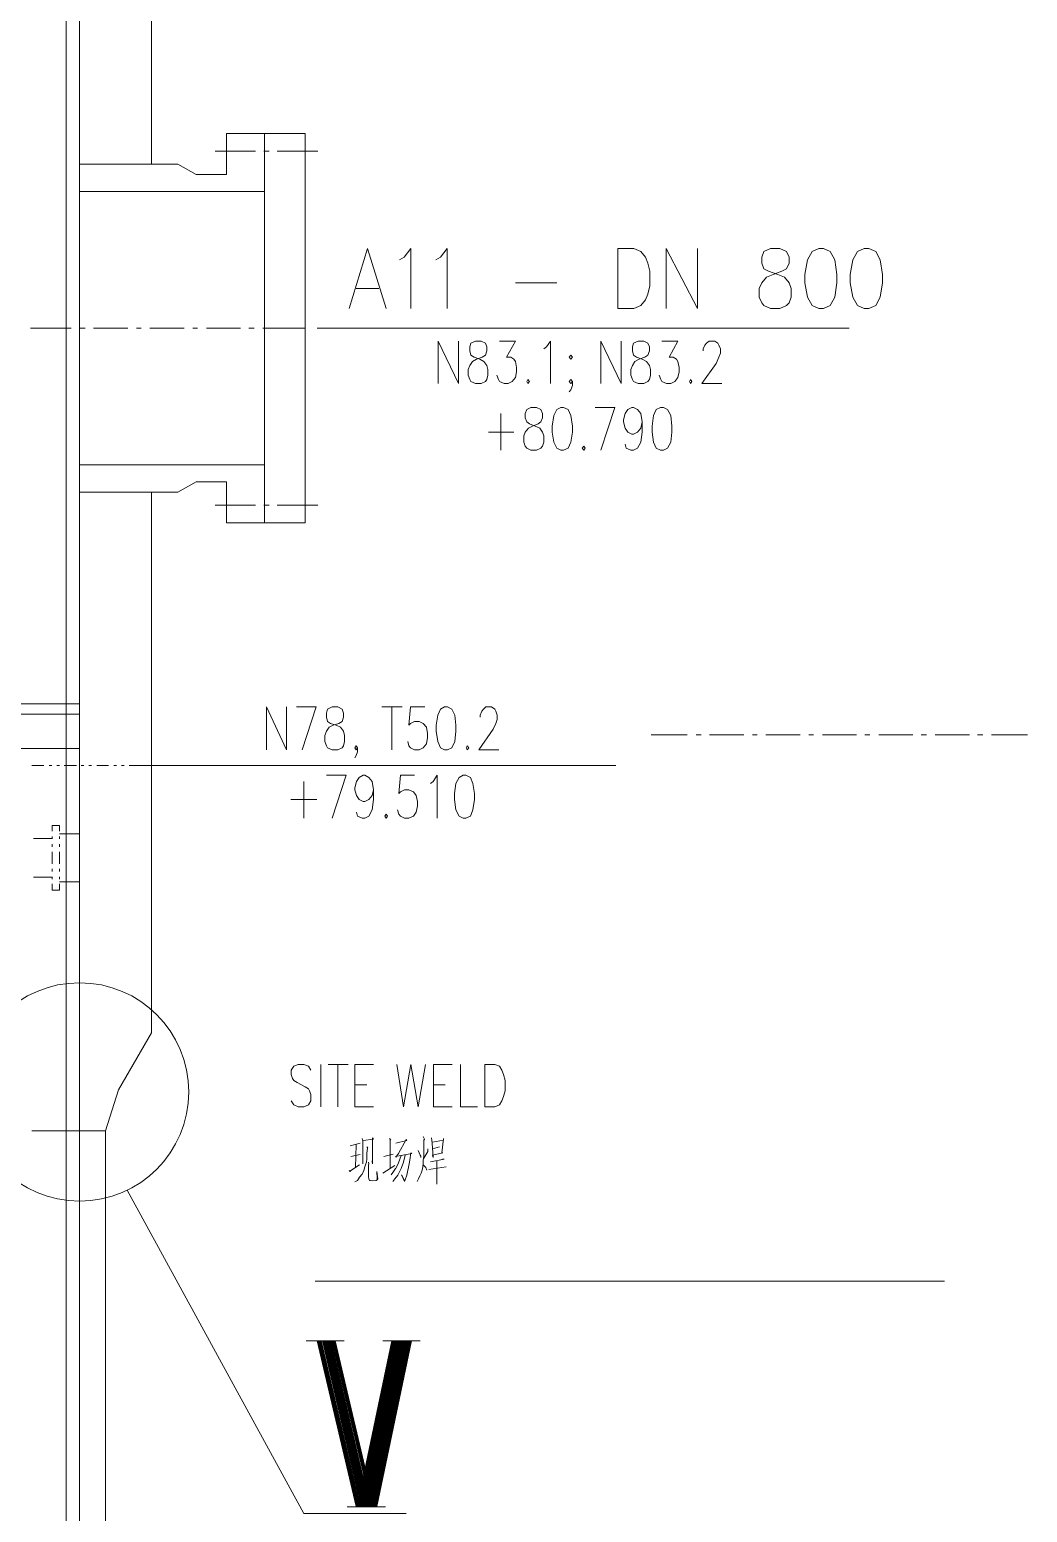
# Model space of a CAD drawing. Header units: millimetres. Extents: x 0 to 588, y 0 to 874.
# Drawn here: x 288.4 to 329.2, y 643.8 to 704.4 of the extents above; entities that cross this region are included whole.
import ezdxf

# ---------------------------------------------------------------- set-up
doc = ezdxf.new("R2010")
doc.units = ezdxf.units.MM
doc.layers.get('0').update_dxf_attribs({"lineweight": 18})

msp = doc.modelspace()

# ---------------------------------------------------------------- linework, layer by layer
at = {"color": 0, "lineweight": 0}
for points in [[(289.856, 96.16), (289.856, 761.323)], [(290.407, 659.702), (290.407, 727.033)], [(293.349, 698.902), (293.349, 726.059)], [(299.635, 700.151), (296.418, 700.151)], [(296.418, 698.478), (296.418, 700.151)], [(297.963, 692.192), (297.963, 700.151)], [(299.635, 692.192), (299.635, 700.151)], [(297.603, 699.431), (295.952, 699.431)], [(298.154, 699.431), (297.942, 699.431)], [(300.143, 699.431), (298.492, 699.431)], [(294.428, 698.902), (290.407, 698.902)], [(294.428, 698.902), (295.169, 698.478), (296.418, 698.478)], [(297.963, 697.78), (290.407, 697.78)], [(301.435, 692.997), (302.175, 695.452), (302.937, 692.997)], [(303.488, 694.986), (303.678, 695.092), (303.953, 695.452), (303.953, 692.997)], [(304.969, 694.986), (305.16, 695.092), (305.435, 695.452), (305.435, 692.997)], [(314.389, 692.997), (314.389, 695.452), (315.68, 692.997), (315.68, 695.452)], [(308.229, 694.055), (309.922, 694.055)], [(301.71, 693.822), (302.641, 693.822)], [(289.856, 692.192), (288.396, 692.192)], [(290.068, 692.192), (288.671, 692.192)], [(290.639, 692.192), (290.428, 692.192)], [(292.375, 692.192), (290.978, 692.192)], [(292.925, 692.192), (292.735, 692.192)], [(294.682, 692.192), (293.285, 692.192)], [(295.233, 692.192), (295.042, 692.192)], [(296.99, 692.192), (295.592, 692.192)], [(297.54, 692.192), (297.328, 692.192)], [(299.635, 692.192), (297.9, 692.192)], [(297.963, 692.192), (297.963, 684.233)], [(299.635, 692.192), (299.635, 684.233)], [(300.122, 692.192), (321.882, 692.192)], [(305.075, 689.927), (305.075, 691.663), (305.901, 689.927), (305.901, 691.663)], [(307.573, 691.663), (308.229, 691.663), (307.869, 691.007), (308.038, 691.007), (308.166, 690.922), (308.229, 690.837), (308.271, 690.583), (308.271, 690.414), (308.229, 690.182), (308.102, 690.012), (307.933, 689.927), (307.763, 689.927), (307.573, 690.012), (307.531, 690.096), (307.467, 690.266)], [(309.393, 691.346), (309.499, 691.43), (309.668, 691.663), (309.668, 689.927)], [(311.721, 689.927), (311.721, 691.663), (312.547, 689.927), (312.547, 691.663)], [(314.219, 691.663), (314.875, 691.663), (314.515, 691.007), (314.685, 691.007), (314.812, 690.922), (314.875, 690.837), (314.918, 690.583), (314.918, 690.414), (314.875, 690.182), (314.748, 690.012), (314.579, 689.927), (314.41, 689.927), (314.219, 690.012), (314.177, 690.096), (314.113, 690.266)], [(315.913, 691.261), (315.913, 691.346), (315.976, 691.494), (316.039, 691.578), (316.145, 691.663), (316.378, 691.663), (316.505, 691.578), (316.548, 691.494), (316.611, 691.346), (316.611, 691.176), (316.548, 691.007), (316.442, 690.753), (315.849, 689.927), (316.675, 689.927)], [(310.557, 690.012), (310.494, 689.927), (310.43, 690.012), (310.494, 690.096), (310.557, 690.012), (310.557, 689.843), (310.494, 689.673), (310.43, 689.588)], [(307.636, 688.7), (307.636, 687.197)], [(311.721, 687.197), (312.293, 688.953), (311.489, 688.953)], [(313.415, 688.361), (313.351, 688.107), (313.224, 687.937), (313.055, 687.853), (312.991, 687.853), (312.822, 687.937), (312.716, 688.107), (312.653, 688.361), (312.653, 688.445), (312.716, 688.7), (312.822, 688.869), (312.991, 688.953), (313.055, 688.953), (313.224, 688.869), (313.351, 688.7), (313.415, 688.361), (313.415, 687.937), (313.351, 687.536), (313.224, 687.281), (313.055, 687.197), (312.949, 687.197), (312.759, 687.281), (312.716, 687.451)], [(307.128, 687.937), (308.166, 687.937)], [(297.963, 686.604), (290.407, 686.604)], [(294.428, 685.482), (290.407, 685.482)], [(293.349, 663.363), (293.349, 685.482)], [(294.428, 685.482), (295.169, 685.905), (296.418, 685.905)], [(296.418, 685.905), (296.418, 684.233)], [(297.603, 684.953), (295.952, 684.953)], [(298.154, 684.953), (297.942, 684.953)], [(300.143, 684.953), (298.492, 684.953)], [(299.635, 684.233), (296.418, 684.233)], [(290.407, 676.825), (284.819, 676.825)], [(290.407, 676.402), (284.819, 676.402)], [(298.048, 674.942), (298.048, 676.698), (298.873, 674.942), (298.873, 676.698)], [(299.508, 674.942), (300.08, 676.698), (299.276, 676.698)], [(302.768, 676.698), (303.594, 676.698)], [(303.17, 676.698), (303.17, 674.942)], [(304.525, 676.698), (303.932, 676.698), (303.869, 675.957), (303.932, 676.021), (304.101, 676.105), (304.292, 676.105), (304.461, 676.021), (304.588, 675.873), (304.631, 675.619), (304.631, 675.449), (304.588, 675.195), (304.461, 675.026), (304.292, 674.942), (304.101, 674.942), (303.932, 675.026), (303.869, 675.11), (303.826, 675.28)], [(306.79, 676.275), (306.79, 676.359), (306.853, 676.529), (306.917, 676.614), (307.022, 676.698), (307.255, 676.698), (307.382, 676.614), (307.425, 676.529), (307.488, 676.359), (307.488, 676.19), (307.425, 676.021), (307.319, 675.788), (306.726, 674.942), (307.552, 674.942)], [(301.773, 675.026), (301.71, 674.942), (301.667, 675.026), (301.71, 675.11), (301.773, 675.026), (301.773, 674.857), (301.71, 674.708), (301.667, 674.624)], [(315.256, 675.555), (313.775, 675.555)], [(315.828, 675.555), (315.616, 675.555)], [(317.563, 675.555), (316.166, 675.555)], [(318.114, 675.555), (317.923, 675.555)], [(319.871, 675.555), (318.474, 675.555)], [(320.421, 675.555), (320.231, 675.555)], [(322.178, 675.555), (320.781, 675.555)], [(322.728, 675.555), (322.517, 675.555)], [(324.485, 675.555), (323.088, 675.555)], [(325.035, 675.555), (324.824, 675.555)], [(326.792, 675.555), (325.395, 675.555)], [(327.342, 675.555), (327.131, 675.555)], [(329.163, 675.555), (327.702, 675.555)], [(290.407, 675.005), (285.517, 675.005)], [(288.459, 674.307), (288.946, 674.307)], [(289.158, 674.307), (289.264, 674.307)], [(289.475, 674.307), (289.581, 674.307)], [(289.772, 674.307), (290.28, 674.307)], [(290.47, 674.307), (290.576, 674.307)], [(290.788, 674.307), (290.894, 674.307)], [(291.105, 674.307), (291.592, 674.307)], [(291.804, 674.307), (291.909, 674.307)], [(292.121, 674.307), (292.227, 674.307)], [(292.439, 674.307), (293.349, 674.307)], [(293.349, 674.307), (312.335, 674.307)], [(300.736, 672.147), (301.308, 673.904), (300.503, 673.904)], [(302.429, 673.312), (302.366, 673.078), (302.239, 672.909), (302.07, 672.825), (302.006, 672.825), (301.837, 672.909), (301.731, 673.078), (301.667, 673.312), (301.667, 673.396), (301.731, 673.65), (301.837, 673.819), (302.006, 673.904), (302.07, 673.904), (302.239, 673.819), (302.366, 673.65), (302.429, 673.312), (302.429, 672.909), (302.366, 672.486), (302.239, 672.232), (302.07, 672.147), (301.964, 672.147), (301.773, 672.232), (301.731, 672.401)], [(304.101, 673.904), (303.53, 673.904), (303.466, 673.163), (303.53, 673.227), (303.699, 673.312), (303.869, 673.312), (304.059, 673.227), (304.165, 673.078), (304.228, 672.825), (304.228, 672.655), (304.165, 672.401), (304.059, 672.232), (303.869, 672.147), (303.699, 672.147), (303.53, 672.232), (303.466, 672.316), (303.403, 672.486)], [(304.758, 673.565), (304.863, 673.65), (305.033, 673.904), (305.033, 672.147)], [(299.572, 673.65), (299.572, 672.147)], [(299.043, 672.909), (300.101, 672.909)], [(289.285, 671.851), (289.581, 671.851), (289.581, 671.618)], [(289.285, 671.851), (289.285, 671.618)], [(289.581, 671.512), (290.407, 671.512)], [(288.523, 671.322), (289.285, 671.322)], [(289.285, 671.406), (289.285, 671.301)], [(289.285, 671.089), (289.285, 670.983)], [(289.581, 671.406), (289.581, 671.301)], [(289.581, 671.089), (289.581, 670.983)], [(289.285, 670.772), (289.285, 670.284)], [(289.581, 670.772), (289.581, 670.284)], [(288.523, 669.735), (289.285, 669.735)], [(289.285, 670.073), (289.285, 669.967)], [(289.285, 669.755), (289.285, 669.65)], [(289.581, 670.073), (289.581, 669.967)], [(289.581, 669.755), (289.581, 669.65)], [(289.285, 669.459), (289.285, 669.205)], [(289.285, 669.205), (289.581, 669.205)], [(289.581, 669.544), (290.407, 669.544)], [(289.581, 669.459), (289.581, 669.205)], [(291.465, 659.362), (291.994, 661.035), (293.349, 663.363)], [(299.868, 661.839), (299.762, 662.008), (299.572, 662.072), (299.339, 662.072), (299.17, 662.008), (299.064, 661.839), (299.064, 661.67), (299.106, 661.501), (299.17, 661.416), (299.297, 661.331), (299.635, 661.162), (299.762, 661.077), (299.805, 660.993), (299.868, 660.845), (299.868, 660.591), (299.762, 660.421), (299.572, 660.336), (299.339, 660.336), (299.17, 660.421), (299.064, 660.591)], [(300.27, 662.072), (300.27, 660.336)], [(300.567, 662.072), (301.392, 662.072)], [(300.969, 662.072), (300.969, 660.336)], [(301.667, 660.336), (301.667, 662.072), (302.429, 662.072)], [(303.382, 662.072), (303.657, 660.336), (303.953, 662.072), (304.25, 660.336), (304.546, 662.072)], [(304.885, 660.336), (304.885, 662.072), (305.647, 662.072)], [(305.985, 662.072), (305.985, 660.336), (306.684, 660.336)], [(301.667, 661.247), (302.154, 661.247)], [(304.885, 661.247), (305.35, 661.247)], [(301.667, 660.336), (302.429, 660.336)], [(304.885, 660.336), (305.647, 660.336)], [(291.465, 632.799), (291.465, 659.362), (288.459, 659.362)], [(290.407, 659.702), (290.407, 631.677)], [(301.879, 658.855), (301.477, 658.749)], [(302.154, 658.707), (302.197, 658.664), (302.175, 658.664), (302.154, 658.432), (302.154, 658.219), (302.133, 658.072), (302.112, 658.008), (302.07, 657.881), (302.027, 657.733), (301.964, 657.585), (301.858, 657.458), (301.773, 657.33), (301.667, 657.267)], [(301.71, 658.791), (301.688, 657.86)], [(301.964, 659.045), (301.985, 658.939), (301.985, 658.008), (301.985, 658.219)], [(302.006, 658.961), (302.429, 659.024), (302.387, 659.067), (302.387, 658.008), (302.366, 658.093), (302.387, 658.199)], [(303.086, 659.045), (303.128, 658.982), (303.107, 659.003), (303.107, 657.818)], [(303.339, 658.855), (303.784, 658.961), (303.763, 659.003), (303.445, 658.432), (303.339, 658.283), (303.318, 658.304), (303.996, 658.432), (303.953, 658.453), (303.911, 658.156), (303.848, 657.797), (303.848, 657.818), (303.784, 657.543), (303.721, 657.352), (303.699, 657.288), (303.572, 657.564), (303.699, 657.33)], [(304.461, 659.13), (304.504, 659.024), (304.483, 658.982), (304.483, 658.304), (304.461, 658.156), (304.461, 658.029), (304.44, 657.881), (304.419, 657.754), (304.377, 657.627), (304.313, 657.521), (304.271, 657.394), (304.207, 657.288)], [(304.8, 659.067), (304.821, 658.855), (304.863, 658.262), (304.842, 658.368), (305.266, 658.453), (305.223, 658.453), (305.287, 659.045), (305.287, 658.982), (304.842, 658.897)], [(304.842, 658.622), (305.118, 658.707)], [(301.498, 658.304), (301.879, 658.389)], [(302.853, 658.304), (303.234, 658.41)], [(303.551, 658.347), (303.445, 658.051), (303.339, 657.818), (303.318, 657.818), (303.212, 657.648), (303.149, 657.564)], [(303.721, 658.368), (303.657, 658.072), (303.551, 657.818), (303.424, 657.543), (303.297, 657.394), (303.212, 657.288)], [(304.25, 658.558), (304.334, 658.368), (304.356, 658.326), (304.356, 658.262)], [(304.652, 658.622), (304.652, 658.516), (304.483, 658.241)], [(304.758, 658.093), (305.308, 658.199), (305.245, 658.199), (305.181, 658.178)], [(305.012, 658.135), (305.012, 657.183), (305.012, 657.415)], [(301.435, 657.733), (301.477, 657.69), (301.498, 657.733), (301.858, 657.966)], [(302.218, 658.072), (302.239, 658.008), (302.218, 657.966), (302.218, 657.479), (302.239, 657.394), (302.26, 657.33), (302.302, 657.33), (302.366, 657.31), (302.535, 657.33), (302.577, 657.352), (302.599, 657.394), (302.556, 657.69), (302.577, 657.394), (302.556, 657.352)], [(302.81, 657.627), (303.297, 657.945)], [(304.461, 657.966), (304.567, 657.86), (304.61, 657.754)], [(304.694, 657.775), (305.393, 657.881)], [(292.354, 656.929), (299.572, 643.699), (303.763, 643.699)], [(300.038, 653.203), (325.776, 653.203)], [(301.223, 650.769), (299.678, 650.769)], [(300.122, 650.769), (301.71, 643.996)], [(300.164, 650.769), (301.752, 643.996)], [(300.207, 650.769), (301.794, 643.996)], [(300.228, 650.769), (301.837, 643.996)], [(300.228, 650.769), (301.837, 643.996)], [(300.27, 650.769), (301.858, 643.996)], [(300.291, 650.769), (301.879, 643.996)], [(300.334, 650.769), (301.921, 643.996)], [(300.334, 650.769), (301.921, 643.996)], [(300.355, 650.769), (301.942, 643.996)], [(300.355, 650.769), (301.942, 643.996)], [(300.376, 650.769), (301.964, 643.996)], [(300.376, 650.769), (301.964, 643.996)], [(300.376, 650.769), (301.964, 643.996)], [(300.418, 650.769), (302.006, 643.996)], [(300.418, 650.769), (302.006, 643.996)], [(300.44, 650.769), (302.027, 643.996)], [(300.44, 650.769), (302.027, 643.996)], [(300.461, 650.769), (302.07, 643.996)], [(300.461, 650.769), (302.07, 643.996)], [(300.503, 650.769), (302.091, 643.996)], [(300.503, 650.769), (302.091, 643.996)], [(300.503, 650.769), (302.091, 643.996)], [(300.524, 650.769), (302.112, 643.996)], [(300.524, 650.769), (302.112, 643.996)], [(300.546, 650.769), (302.154, 643.996)], [(300.546, 650.769), (302.154, 643.996)], [(300.588, 650.769), (302.175, 643.996)], [(300.609, 650.769), (302.197, 643.996)], [(300.651, 650.769), (302.239, 643.996)], [(300.651, 650.769), (302.239, 643.996)], [(300.673, 650.769), (302.26, 643.996)], [(300.673, 650.769), (302.26, 643.996)], [(300.736, 650.769), (302.324, 643.996)], [(300.757, 650.769), (302.345, 643.996)], [(300.778, 650.769), (302.366, 643.996)], [(300.8, 650.769), (302.387, 643.996)], [(300.821, 650.769), (302.408, 643.996)], [(300.821, 650.769), (302.408, 643.996)], [(300.842, 650.769), (302.429, 643.996)], [(300.863, 650.769), (302.45, 643.996)], [(303.17, 650.769), (301.752, 643.996)], [(303.212, 650.769), (301.794, 643.996)], [(303.234, 650.769), (301.815, 643.996)], [(303.276, 650.769), (301.837, 643.996)], [(303.276, 650.769), (301.858, 643.996)], [(303.318, 650.769), (301.9, 643.996)], [(303.318, 650.769), (301.9, 643.996)], [(303.318, 650.769), (301.9, 643.996)], [(303.339, 650.769), (301.921, 643.996)], [(303.382, 650.769), (301.942, 643.996)], [(303.424, 650.769), (302.006, 643.996)], [(303.424, 650.769), (302.006, 643.996)], [(303.466, 650.769), (302.048, 643.996)], [(303.466, 650.769), (302.048, 643.996)], [(303.488, 650.769), (302.07, 643.996)], [(303.509, 650.769), (302.091, 643.996)], [(303.551, 650.769), (302.133, 643.996)], [(303.551, 650.769), (302.133, 643.996)], [(303.572, 650.769), (302.154, 643.996)], [(303.572, 650.769), (302.154, 643.996)], [(303.594, 650.769), (302.175, 643.996)], [(303.594, 650.769), (302.175, 643.996)], [(303.594, 650.769), (302.175, 643.996)], [(303.636, 650.769), (302.218, 643.996)], [(303.636, 650.769), (302.218, 643.996)], [(303.657, 650.769), (302.239, 643.996)], [(303.657, 650.769), (302.239, 643.996)], [(303.699, 650.769), (302.281, 643.996)], [(303.699, 650.769), (302.281, 643.996)], [(303.721, 650.769), (302.302, 643.996)], [(303.721, 650.769), (302.302, 643.996)], [(303.721, 650.769), (302.302, 643.996)], [(303.742, 650.769), (302.324, 643.996)], [(303.742, 650.769), (302.324, 643.996)], [(303.784, 650.769), (302.366, 643.996)], [(303.784, 650.769), (302.366, 643.996)], [(303.805, 650.769), (302.387, 643.996)], [(303.826, 650.769), (302.408, 643.996)], [(303.869, 650.769), (302.45, 643.996)], [(303.869, 650.769), (302.45, 643.996)], [(303.89, 650.769), (302.472, 643.996)], [(303.911, 650.769), (302.493, 643.996)], [(303.932, 650.769), (302.514, 643.996)], [(303.953, 650.769), (302.535, 643.996)], [(303.974, 650.769), (302.556, 643.996)], [(304.334, 650.769), (302.81, 650.769)], [(302.916, 643.975), (301.35, 643.975)]]:
    msp.add_lwpolyline(points, dxfattribs=at)
for points in [[(312.42, 692.997), (312.42, 695.452), (313.076, 695.452), (313.351, 695.325), (313.542, 695.092), (313.648, 694.859), (313.732, 694.521), (313.732, 693.928), (313.648, 693.589), (313.542, 693.356), (313.351, 693.123), (313.076, 692.997)], [(318.664, 695.452), (318.389, 695.325), (318.304, 695.092), (318.304, 694.859), (318.389, 694.626), (318.579, 694.521), (318.961, 694.394), (319.236, 694.287), (319.426, 694.055), (319.511, 693.822), (319.511, 693.462), (319.426, 693.229), (319.32, 693.123), (319.045, 692.997), (318.664, 692.997), (318.389, 693.123), (318.304, 693.229), (318.199, 693.462), (318.199, 693.822), (318.304, 694.055), (318.495, 694.287), (318.77, 694.394), (319.13, 694.521), (319.32, 694.626), (319.426, 694.859), (319.426, 695.092), (319.32, 695.325), (319.045, 695.452)], [(320.633, 695.452), (320.358, 695.325), (320.167, 694.986), (320.061, 694.394), (320.061, 694.055), (320.167, 693.462), (320.358, 693.123), (320.633, 692.997), (320.823, 692.997), (321.098, 693.123), (321.289, 693.462), (321.373, 694.055), (321.373, 694.394), (321.289, 694.986), (321.098, 695.325), (320.823, 695.452)], [(322.495, 695.452), (322.22, 695.325), (322.03, 694.986), (321.924, 694.394), (321.924, 694.055), (322.03, 693.462), (322.22, 693.123), (322.495, 692.997), (322.686, 692.997), (322.961, 693.123), (323.151, 693.462), (323.236, 694.055), (323.236, 694.394), (323.151, 694.986), (322.961, 695.325), (322.686, 695.452)], [(306.599, 691.663), (306.409, 691.578), (306.366, 691.43), (306.366, 691.261), (306.409, 691.091), (306.536, 691.007), (306.769, 690.922), (306.938, 690.837), (307.065, 690.668), (307.107, 690.499), (307.107, 690.266), (307.065, 690.096), (307.001, 690.012), (306.832, 689.927), (306.599, 689.927), (306.409, 690.012), (306.366, 690.096), (306.303, 690.266), (306.303, 690.499), (306.366, 690.668), (306.472, 690.837), (306.642, 690.922), (306.874, 691.007), (307.001, 691.091), (307.065, 691.261), (307.065, 691.43), (307.001, 691.578), (306.832, 691.663)], [(313.245, 691.663), (313.055, 691.578), (313.013, 691.43), (313.013, 691.261), (313.055, 691.091), (313.182, 691.007), (313.415, 690.922), (313.584, 690.837), (313.711, 690.668), (313.753, 690.499), (313.753, 690.266), (313.711, 690.096), (313.648, 690.012), (313.478, 689.927), (313.245, 689.927), (313.055, 690.012), (313.013, 690.096), (312.949, 690.266), (312.949, 690.499), (313.013, 690.668), (313.118, 690.837), (313.288, 690.922), (313.521, 691.007), (313.648, 691.091), (313.711, 691.261), (313.711, 691.43), (313.648, 691.578), (313.478, 691.663)], [(310.494, 691.091), (310.43, 691.007), (310.494, 690.922), (310.557, 691.007)], [(308.737, 690.096), (308.695, 690.012), (308.737, 689.927), (308.8, 690.012)], [(315.383, 690.096), (315.341, 690.012), (315.383, 689.927), (315.447, 690.012)], [(308.864, 688.953), (308.695, 688.869), (308.631, 688.7), (308.631, 688.53), (308.695, 688.361), (308.8, 688.276), (309.033, 688.191), (309.224, 688.107), (309.33, 687.937), (309.393, 687.79), (309.393, 687.536), (309.33, 687.366), (309.266, 687.281), (309.097, 687.197), (308.864, 687.197), (308.695, 687.281), (308.631, 687.366), (308.568, 687.536), (308.568, 687.79), (308.631, 687.937), (308.758, 688.107), (308.928, 688.191), (309.16, 688.276), (309.266, 688.361), (309.33, 688.53), (309.33, 688.7), (309.266, 688.869), (309.097, 688.953)], [(310.092, 688.953), (309.922, 688.869), (309.795, 688.615), (309.732, 688.191), (309.732, 687.937), (309.795, 687.536), (309.922, 687.281), (310.092, 687.197), (310.197, 687.197), (310.388, 687.281), (310.494, 687.536), (310.557, 687.937), (310.557, 688.191), (310.494, 688.615), (310.388, 688.869), (310.197, 688.953)], [(314.156, 688.953), (313.986, 688.869), (313.88, 688.615), (313.817, 688.191), (313.817, 687.937), (313.88, 687.536), (313.986, 687.281), (314.156, 687.197), (314.283, 687.197), (314.452, 687.281), (314.579, 687.536), (314.621, 687.937), (314.621, 688.191), (314.579, 688.615), (314.452, 688.869), (314.283, 688.953)], [(311.023, 687.366), (310.959, 687.281), (311.023, 687.197), (311.087, 687.281)], [(300.736, 676.698), (300.546, 676.614), (300.503, 676.444), (300.503, 676.275), (300.546, 676.105), (300.673, 676.021), (300.905, 675.957), (301.075, 675.873), (301.202, 675.703), (301.244, 675.534), (301.244, 675.28), (301.202, 675.11), (301.138, 675.026), (300.969, 674.942), (300.736, 674.942), (300.546, 675.026), (300.503, 675.11), (300.44, 675.28), (300.44, 675.534), (300.503, 675.703), (300.609, 675.873), (300.778, 675.957), (301.011, 676.021), (301.138, 676.105), (301.202, 676.275), (301.202, 676.444), (301.138, 676.614), (300.969, 676.698)], [(305.329, 676.698), (305.16, 676.614), (305.054, 676.359), (304.99, 675.957), (304.99, 675.703), (305.054, 675.28), (305.16, 675.026), (305.329, 674.942), (305.456, 674.942), (305.625, 675.026), (305.752, 675.28), (305.795, 675.703), (305.795, 675.957), (305.752, 676.359), (305.625, 676.614), (305.456, 676.698)], [(306.26, 675.11), (306.218, 675.026), (306.26, 674.942), (306.324, 675.026)], [(306.091, 673.904), (305.922, 673.819), (305.795, 673.565), (305.731, 673.163), (305.731, 672.909), (305.795, 672.486), (305.922, 672.232), (306.091, 672.147), (306.197, 672.147), (306.387, 672.232), (306.493, 672.486), (306.557, 672.909), (306.557, 673.163), (306.493, 673.565), (306.387, 673.819), (306.197, 673.904)], [(302.937, 672.316), (302.895, 672.232), (302.937, 672.147), (303.001, 672.232)], [(306.98, 660.336), (306.98, 662.072), (307.382, 662.072), (307.573, 662.008), (307.679, 661.839), (307.742, 661.67), (307.806, 661.416), (307.806, 660.993), (307.742, 660.76), (307.679, 660.591), (307.573, 660.421), (307.382, 660.336)], [(300.694, 650.769), (302.281, 643.996)], [(303.297, 650.769), (301.879, 643.996)], [(303.361, 650.769), (301.942, 643.996)], [(303.403, 650.769), (301.985, 643.996)]]:
    msp.add_lwpolyline(points, close=True, dxfattribs=at)
msp.add_circle((290.407, 660.95), 4.466, dxfattribs=at)

doc.saveas('drawing.dxf')
